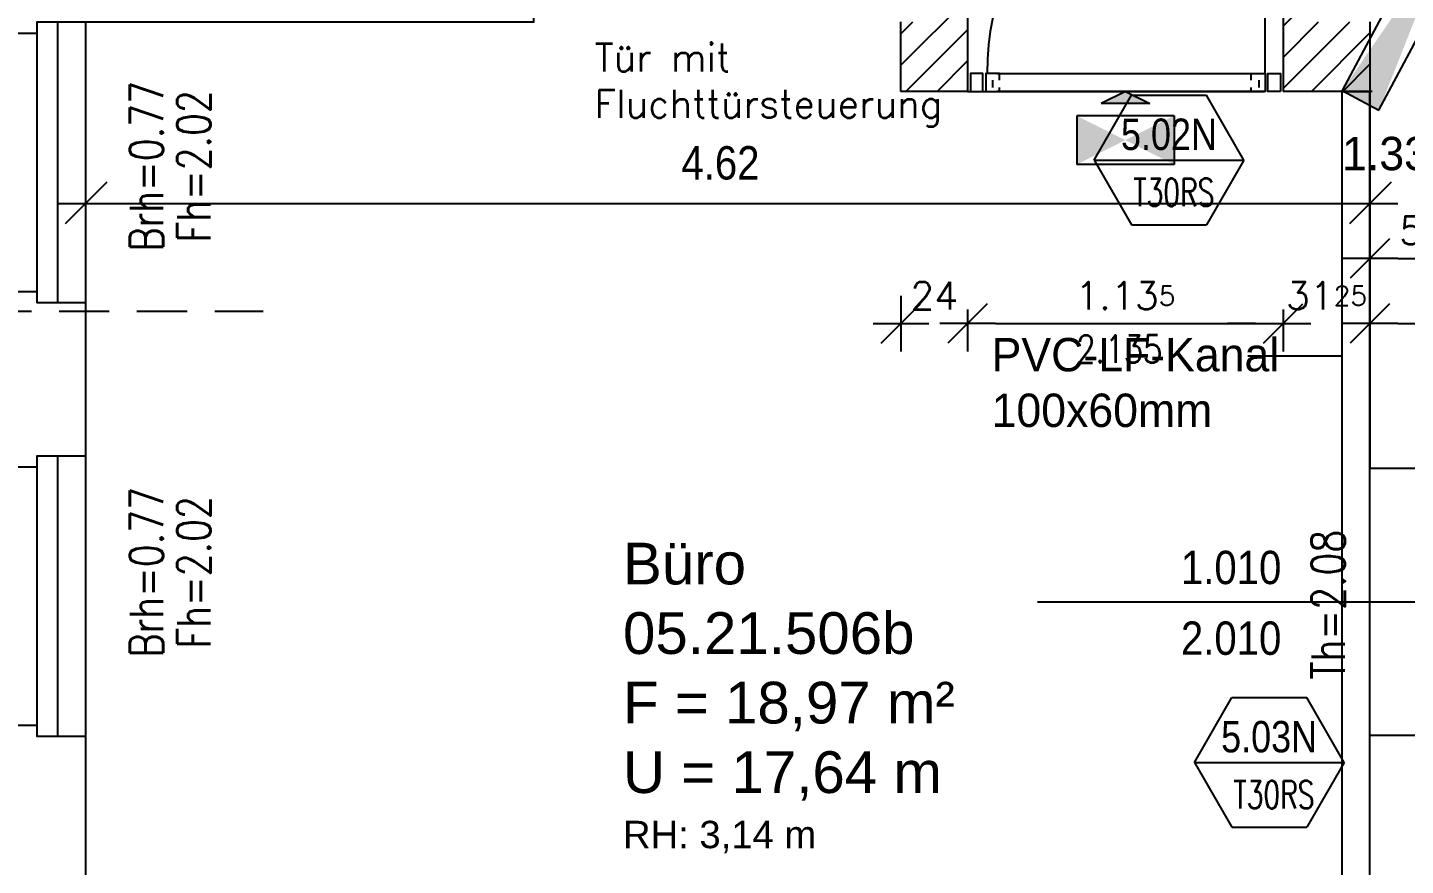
# Model space of a CAD drawing. Header units: metres. Extents: x 151.9 to 170.2, y -338.2 to -300.5.
# Drawn here: x 155.752 to 160.709, y -319.04 to -316.027 of the extents above; entities that cross this region are included whole.
import ezdxf
from ezdxf.enums import TextEntityAlignment as Align

# ---------------------------------------------------------------- set-up
doc = ezdxf.new("R2010")
doc.units = ezdxf.units.M
doc.header["$LTSCALE"] = 0.03
for name, pattern in [('AUSGEZOGEN', [0]), ('DOT', [0]), ('GESTRICHELT', [9, 6, -3]), ('STRICHLINIE', [19.05, 12.7, -6.35])]:
    doc.linetypes.add(name, pattern=pattern)
doc.layers.get('0').update_dxf_attribs({"linetype": 'CONTINUOUS'})
doc.layers.get('Defpoints').update_dxf_attribs({"linetype": 'CONTINUOUS'})
for name, color, linetype in [('A_ansicht', 9, 'CONTINUOUS'), ('A_bemaßung', 2, 'CONTINUOUS'), ('A_BRANDSCHUTZ', 10, 'CONTINUOUS'), ('A_fenster', 7, 'CONTINUOUS'), ('A_höhen', 3, 'CONTINUOUS'), ('A_NR_TÜR', 1, 'CONTINUOUS'), ('A_schraffur', 10, 'CONTINUOUS'), ('A_text', 5, 'CONTINUOUS'), ('A_Tuer_neu', 1, 'CONTINUOUS'), ('A_Tuernummern', 1, 'CONTINUOUS'), ('A_TXT-TUER', 1, 'CONTINUOUS'), ('A_türen', 9, 'CONTINUOUS'), ('A_verdeckt', 8, 'STRICHLINIE'), ('A_wände', 6, 'CONTINUOUS'), ('A_WÄNDE_NEU', 6, 'CONTINUOUS'), ('CKMA0002', 2, 'CONTINUOUS'), ('E__DURCHBR', 2, 'CONTINUOUS'), ('E__LEUCHTEN', 6, 'AUSGEZOGEN'), ('E__VERSYS', 2, 'AUSGEZOGEN')]:
    doc.layers.add(name, color=color, linetype=linetype)
doc.styles.add('arial-n', font='ARIALN.TTF')
doc.styles.add('BOLDSIMP_FNT', font='TXT', dxfattribs={"height": 1})
doc.styles.add('NORM', font='simplex.shx', dxfattribs={"width": 0.7, "bigfont": 'bigfont.shx'})
doc.styles.add('SIMPLEX', font='simplex.shx', dxfattribs={"height": 0.1})
doc.styles.get("Standard").update_dxf_attribs({"font": 'txt', "height": 1})
doc.dimstyles.get("Standard").update_dxf_attribs({"dimtxt": 0.18, "dimasz": 0.18, "dimexe": 0.18, "dimexo": 0.0625, "dimgap": 0.09, "dimtad": 0, "dimtih": 1, "dimtoh": 1, "dimzin": 0, "dimdsep": 46, "dimlunit": 3, "dimtxsty": 'Standard', "dimcen": 0.09, "dimadec": 0, "dimazin": 0, "dimtfac": 1, "dimtofl": 0, "dimtmove": 2, "dimatfit": 3, "dimfxl": 1, "dimtolj": 1, "dimtzin": 0, "dimarcsym": 0})

# ---------------------------------------------------------------- blocks, each defined once
blk = doc.blocks.new('SLASH1')
at = {"layer": 'A_bemaßung', "color": 2, "linetype": 'Continuous'}
for p, q in [((0, -0.14068), (0, 0.11466)), ((0.07663, 0.07663), (-0.07319, -0.07319))]:
    blk.add_line(p, q, dxfattribs=at)
blk = doc.blocks.new('DIMCROSS')
at = {"linetype": 'ByBlock'}
blk.add_line((-0.707107, -0.707107), (0.707107, 0.707107), dxfattribs=at)
at = {"color": 0, "linetype": 'ByBlock'}
blk.add_line((-1, 0), (1, 0), dxfattribs=at)
blk = doc.blocks.new('*D27')
at = {"layer": 'CKMA0002', "color": 1, "lineweight": -2}
for p, q in [((158.8937, -316.991), (158.8937, -317.191)), ((159.1337, -317.041), (159.1337, -317.191)), ((158.8937, -317.091), (158.8937, -317.091)), ((158.8937, -317.091), (158.8937, -317.091))]:
    blk.add_line(p, q, dxfattribs=at)
at = {"layer": 'Defpoints', "color": 0}
for p in [(158.8937, -316.0814), (159.1337, -316.1314), (159.1337, -317.091)]:
    blk.add_point(p, dxfattribs=at)
at = {"layer": 'CKMA0002', "color": 1, "lineweight": -2, "xscale": 0.1, "yscale": 0.1, "zscale": 0.1}
blk.add_blockref('DIMCROSS', (158.8937, -317.091), dxfattribs=at)
at = {"layer": 'CKMA0002', "color": 1, "lineweight": -2, "xscale": 0.1, "yscale": 0.1, "zscale": 0.1, "rotation": 180}
blk.add_blockref('DIMCROSS', (159.1337, -317.091), dxfattribs=at)
at = {"layer": 'CKMA0002', "color": 3, "insert": (159.0137, -316.991), "char_height": 0.1, "attachment_point": 5, "style": 'SIMPLEX'}
blk.add_mtext('\\A1;24{\\A1\\H0.7x\\S;}', dxfattribs=at)
blk = doc.blocks.new('*D28')
at = {"layer": 'CKMA0002', "color": 1, "lineweight": -2}
for p, q in [((160.2687, -317.041), (160.2687, -317.191)), ((159.2337, -317.091), (160.1687, -317.091))]:
    blk.add_line(p, q, dxfattribs=at)
at = {"layer": 'Defpoints', "color": 0}
for p in [(159.1337, -316.1314), (160.2687, -316.1339), (160.2687, -317.091)]:
    blk.add_point(p, dxfattribs=at)
at = {"layer": 'CKMA0002', "color": 1, "lineweight": -2, "xscale": 0.1, "yscale": 0.1, "zscale": 0.1, "rotation": 180}
blk.add_blockref('DIMCROSS', (159.1337, -317.091), dxfattribs=at)
at = {"layer": 'CKMA0002', "color": 1, "lineweight": -2, "xscale": 0.1, "yscale": 0.1, "zscale": 0.1}
blk.add_blockref('DIMCROSS', (160.2687, -317.091), dxfattribs=at)
at = {"layer": 'CKMA0002', "color": 3, "insert": (159.7012, -316.991), "char_height": 0.1, "attachment_point": 5, "style": 'SIMPLEX'}
blk.add_mtext('\\A1;1.13{\\A1\\H0.7x\\S5;}', dxfattribs=at)
blk = doc.blocks.new('*D29')
at = {"layer": 'CKMA0002', "color": 1, "lineweight": -2}
for p, q in [((160.5811, -317.041), (160.5811, -317.191)), ((160.1687, -317.091), (160.0687, -317.091)), ((160.6811, -317.091), (160.7811, -317.091))]:
    blk.add_line(p, q, dxfattribs=at)
at = {"layer": 'Defpoints', "color": 0}
for p in [(160.2687, -316.1339), (160.5811, -316.1339), (160.5811, -317.091)]:
    blk.add_point(p, dxfattribs=at)
at = {"layer": 'CKMA0002', "color": 1, "lineweight": -2, "xscale": 0.1, "yscale": 0.1, "zscale": 0.1}
blk.add_blockref('DIMCROSS', (160.2687, -317.091), dxfattribs=at)
at = {"layer": 'CKMA0002', "color": 1, "lineweight": -2, "xscale": 0.1, "yscale": 0.1, "zscale": 0.1, "rotation": 180}
blk.add_blockref('DIMCROSS', (160.5811, -317.091), dxfattribs=at)
at = {"layer": 'CKMA0002', "color": 3, "insert": (160.4249, -316.991), "char_height": 0.1, "attachment_point": 5, "style": 'SIMPLEX'}
blk.add_mtext('\\A1;31{\\A1\\H0.7x\\S25;}', dxfattribs=at)
blk = doc.blocks.new('*D30')
at = {"layer": 'CKMA0002', "color": 1, "lineweight": -2}
for p, q in [((161.0837, -316.7565), (161.0837, -316.9565)), ((160.6811, -316.8565), (160.9837, -316.8565))]:
    blk.add_line(p, q, dxfattribs=at)
at = {"layer": 'Defpoints', "color": 0}
for p in [(161.0837, -314.4929), (160.5811, -315.8994), (161.0837, -316.8565)]:
    blk.add_point(p, dxfattribs=at)
at = {"layer": 'CKMA0002', "color": 1, "lineweight": -2, "xscale": 0.1, "yscale": 0.1, "zscale": 0.1, "rotation": 180}
blk.add_blockref('DIMCROSS', (160.5811, -316.8565), dxfattribs=at)
at = {"layer": 'CKMA0002', "color": 1, "lineweight": -2, "xscale": 0.1, "yscale": 0.1, "zscale": 0.1}
blk.add_blockref('DIMCROSS', (161.0837, -316.8565), dxfattribs=at)
at = {"layer": 'CKMA0002', "color": 3, "insert": (160.8324, -316.7565), "char_height": 0.1, "attachment_point": 5, "style": 'SIMPLEX'}
blk.add_mtext('\\A1;50{\\A1\\H0.7x\\S25;}', dxfattribs=at)
blk = doc.blocks.new('*D31')
at = {"layer": 'CKMA0002', "color": 1, "lineweight": -2}
for p, q in [((155.0529, -316.0064), (154.9029, -316.0064)), ((155.1029, -316.2564), (154.9029, -316.2564)), ((155.0029, -316.2564), (155.0029, -316.2564)), ((155.0029, -316.2564), (155.0029, -316.2564))]:
    blk.add_line(p, q, dxfattribs=at)
at = {"layer": 'Defpoints', "color": 0}
for p in [(155.0029, -316.0064), (158.8, -316.0064), (158.85, -316.2564)]:
    blk.add_point(p, dxfattribs=at)
at = {"layer": 'CKMA0002', "color": 1, "lineweight": -2, "xscale": 0.1, "yscale": 0.1, "zscale": 0.1}
for p, rotation in [((155.0029, -316.0064), 270), ((155.0029, -316.2564), 90)]:
    blk.add_blockref('DIMCROSS', p, dxfattribs=dict(at, rotation=rotation))
at = {"layer": 'CKMA0002', "color": 3, "insert": (154.9029, -316.1314), "char_height": 0.1, "attachment_point": 5, "rotation": 90, "style": 'SIMPLEX'}
blk.add_mtext('\\A1;25{\\A1\\H0.7x\\S;}', dxfattribs=at)
blk = doc.blocks.new('*D32')
at = {"layer": 'CKMA0002', "color": 1, "lineweight": -2}
for p, q in [((155.0529, -315.5687), (154.9029, -315.5687)), ((155.0029, -315.9064), (155.0029, -315.6687))]:
    blk.add_line(p, q, dxfattribs=at)
at = {"layer": 'Defpoints', "color": 0}
for p in [(155.0029, -315.5687), (158.857, -315.5687), (158.8, -316.0064)]:
    blk.add_point(p, dxfattribs=at)
at = {"layer": 'CKMA0002', "color": 1, "lineweight": -2, "xscale": 0.1, "yscale": 0.1, "zscale": 0.1}
for p, rotation in [((155.0029, -315.5687), 90), ((155.0029, -316.0064), 270)]:
    blk.add_blockref('DIMCROSS', p, dxfattribs=dict(at, rotation=rotation))
at = {"layer": 'CKMA0002', "color": 3, "insert": (154.9029, -315.7876), "char_height": 0.1, "attachment_point": 5, "rotation": 90, "style": 'SIMPLEX'}
blk.add_mtext('\\A1;43{\\A1\\H0.7x\\S75;}', dxfattribs=at)
blk = doc.blocks.new('Tür-Nr')
at = {"layer": 'A_NR_TÜR'}
for p, q in [((-0.0573, -108.8652), (0.0772, -108.6321)), ((0.0772, -108.6321), (0.3468, -108.6321)), ((0.4812, -108.8652), (0.3468, -108.6321)), ((-0.0573, -108.8652), (0.4812, -108.8652)), ((-0.0573, -108.8652), (0.0772, -109.0983)), ((0.4812, -108.8652), (0.3468, -109.0983)), ((0.0772, -109.0983), (0.3468, -109.0983))]:
    blk.add_line(p, q, dxfattribs=at)
at = {"layer": 'A_TXT-TUER', "style": 'arial-n', "flags": 4}
blk.add_attdef('TÜR-NR.', text='', height=0.1129, dxfattribs=at).set_placement((0.2114, -108.7723), align=Align.MIDDLE_CENTER)
at = {"layer": 'A_TXT-TUER', "style": 'NORM', "width": 0.7}
for tag, flags, p in [('BRANDSCHUTZ', 4, (0.2287, -108.9809)), ('DIN', 5, (0.214, -109.1983)), ('ABMESSUNG', 5, (0.214, -109.3327)), ('MATERIAL', 5, (0.214, -109.4671)), ('WANDART', 5, (0.214, -109.6015)), ('ZARGE', 5, (0.214, -109.7359)), ('SCHLOSS', 5, (0.214, -109.8703)), ('BESCHLÄGE', 5, (0.214, -110.0047)), ('SONSTIGES', 5, (0.214, -110.1391))]:
    blk.add_attdef(tag, text='', height=0.0784, dxfattribs=dict(at, flags=flags)).set_placement(p, align=Align.MIDDLE_CENTER)
blk = doc.blocks.new('PU1')
at = {"color": 3}
for p, q in [((-118.6, -55.3), (-118.6, 69.7)), ((-118.6, 69.7), (131.4, 69.7)), ((131.4, -55.3), (131.4, 69.7)), ((-118.6, -55.3), (131.4, -55.3)), ((-56.1, -86.6), (68.9, -86.6)), ((6.4, -117.8), (-56.1, -86.6)), ((6.4, -117.8), (68.9, -86.6))]:
    blk.add_line(p, q, dxfattribs=at)
for points in [[(-118.6, 69.7), (-118.6, -55.3), (131.4, -55.3), (131.4, 69.7)], [(68.9, -86.6), (-56.1, -86.6), (6.4, -117.8)]]:
    blk.add_solid(points, dxfattribs=at)
blk = doc.blocks.new('A$C011152BE')
at = {"layer": 'E__LEUCHTEN', "xscale": 0.001400000001012813, "yscale": 0.001400000000103319, "zscale": 0.0014, "rotation": 180}
blk.add_blockref('PU1', (4.179, 20.1849), dxfattribs=at)
blk = doc.blocks.new('Wanddurchbruch')
for p, q in [((0, 1), (0, 0)), ((1, 1), (0, 1)), ((1, 0), (1, 1)), ((0, 0), (1, 0))]:
    blk.add_line(p, q)
blk.add_solid([(1, 0), (1, 1), (0, 1), (0, 0)])
blk = doc.blocks.new('A$C73D606B5')
at = {"layer": 'E__DURCHBR'}
ref = blk.add_blockref('Wanddurchbruch', (5.0821, 20.2827), dxfattribs=dict(at, xscale=1.333332035726516, yscale=0.1501499999999965, zscale=1.1011, rotation=61.953344074811))
ref.add_attrib('EC_DIM', '1.332x0.150x0.150', (4.9496, 20.0667), dxfattribs={"height": 0.12})
ref = blk.add_blockref('Wanddurchbruch', (7.9811, 16.1604), dxfattribs=dict(at, xscale=0.2362360063299321, yscale=0.1501499999999965, zscale=1.1011, rotation=90.00000153523284))
ref.add_attrib('EC_DIM', '0.236x0.150x0.150', (8.0205, 16.1997), dxfattribs={"height": 0.12})
ref = blk.add_blockref('Wanddurchbruch', (5.0573, 15.3458), dxfattribs=dict(at, xscale=0.268268007188226, yscale=0.1501499999999965, zscale=1.1011))
ref.add_attrib('EC_DIM', '0.268x0.150x0.150', (5.0573, 15.1298), dxfattribs={"height": 0.12})
ref = blk.add_blockref('Wanddurchbruch', (7.6564, 15.3479), dxfattribs=dict(at, xscale=0.1681680045060432, yscale=0.1501499999999965, zscale=1.1011))
ref.add_attrib('EC_DIM', '0.168x0.150x0.150', (7.6564, 15.1319), dxfattribs={"height": 0.12})
blk = doc.blocks.new('A$C1F4F1FCE')
at = {"layer": 'E__VERSYS', "color": 3}
for p, q in [((4.9499, -17.5101), (4.9499, -13.5601)), ((4.9499, -13.5601), (5.05, -13.5601)), ((5.05, -17.5101), (5.05, -13.5601))]:
    blk.add_line(p, q, dxfattribs=at)
at = {"layer": 'E__VERSYS', "color": 7, "linetype": 'Continuous', "ltscale": 5}
blk.add_line((4.9499, -14.512), (4.6111, -14.512), dxfattribs=at)
at = {"layer": 'E__VERSYS', "color": 7, "insert": (3.6889, -14.7684), "char_height": 0.12, "attachment_point": 7}
blk.add_mtext('PVC-LF-Kanal \\P100x60mm', dxfattribs=at)

msp = doc.modelspace()

# ---------------------------------------------------------------- hatches: boundary and pattern name
at = {"layer": 'A_schraffur'}
h = msp.add_hatch(dxfattribs=at)
h.set_pattern_fill('ANSI31', color=256, scale=0.025, style=0)
h.paths.add_polyline_path([(160.77113, -315.08632), (160.39528, -315.08632, 0.0288816), (160.67997, -315.26132), (160.77113, -315.26132)])
h.paths.add_polyline_path([(160.39528, -315.08632), (160.29574, -315.08632), (160.41223, -315.38924, 0.0089093), (160.50867, -315.44593), (160.50867, -315.26132), (160.67997, -315.26132, -0.0288816)])
h.paths.add_polyline_path([(160.29574, -315.08632), (160.26867, -315.08632), (160.26867, -315.29589, 0.0136391), (160.41223, -315.38924)])
h.paths.add_polyline_path([(160.50867, -315.44593, -0.0089093), (160.41223, -315.38924), (160.50058, -315.619, 0.0006947), (160.50867, -315.6233)])
h.paths.add_polyline_path([(160.41223, -315.38924, -0.0136391), (160.26867, -315.29589), (160.26867, -315.48288, 0.0204116), (160.50058, -315.619)])
h.paths.add_polyline_path([(160.26867, -315.48288), (160.26867, -315.69637), (160.39367, -315.69637), (160.50867, -315.69637), (160.50867, -315.64002), (160.50058, -315.619, -0.0204116)])
h.paths.add_polyline_path([(160.38367, -315.69637), (160.26867, -315.69637), (160.26867, -316.0064), (160.38367, -316.0064)])
h.paths.add_polyline_path([(160.58114, -316.0064), (160.39367, -316.0064), (160.26867, -316.0064), (160.26867, -316.2564), (160.58114, -316.2564)])
h = msp.add_hatch(dxfattribs=at)
h.set_pattern_fill('ANSI31', color=256, scale=0.025, style=0)
h.paths.add_polyline_path([(157.57645, -315.68374, -0.0307464), (157.59247, -315.56874), (155.96117, -315.56874), (155.96117, -315.68374)])
h.paths.add_polyline_path([(157.59247, -315.56874, 0.0307464), (157.57645, -315.68374), (158.51865, -315.68374), (158.51865, -315.56874)])
h.paths.add_polyline_path([(158.76617, -315.68374), (158.76617, -315.56874), (158.51865, -315.56874), (158.51865, -315.68374)])
h.paths.add_polyline_path([(159.01867, -315.68374), (159.01867, -315.69637), (159.13367, -315.69637), (159.13367, -315.56874), (158.76617, -315.56874), (158.76617, -315.68374)])
h.paths.add_polyline_path([(159.01867, -316.0064), (159.13367, -316.0064), (159.13367, -315.69637), (159.01867, -315.69637)])
h.paths.add_polyline_path([(159.13367, -316.0064), (159.00867, -316.0064), (158.89367, -316.0064), (158.89367, -316.2564), (159.13367, -316.2564)])
h.paths.add_polyline_path([(157.86741, -315.60646), (158.39369, -315.60646), (158.39369, -315.42646), (157.86741, -315.42646)], flags=9)

# ---------------------------------------------------------------- linework, layer by layer
at = {"layer": 'A_ansicht', "linetype": 'Continuous'}
for p, q in [((155.96117, -317.01639), (155.96117, -316.0064)), ((155.96117, -318.57638), (155.96117, -317.56639))]:
    msp.add_line(p, q, dxfattribs=at)
at = {"layer": 'A_bemaßung', "linetype": 'Continuous'}
msp.add_line((155.86117, -316.65902), (160.68114, -316.65902), dxfattribs=at)
at = {"layer": 'A_bemaßung'}
msp.add_line((159.38462, -318.0913), (160.94386, -318.0913), dxfattribs=at)
at = {"layer": 'A_fenster', "linetype": 'Continuous'}
for p, q in [((155.86117, -317.01639), (155.86117, -316.0064)), ((155.78618, -316.97639), (155.78618, -316.0464)), ((155.86117, -318.57638), (155.86117, -317.56639)), ((155.78618, -318.53638), (155.78618, -317.60639))]:
    msp.add_line(p, q, dxfattribs=at)
at = {"layer": 'A_text', "color": 5, "linetype": 'GESTRICHELT'}
msp.add_line((152.50579, -317.04608), (156.59921, -317.04608), dxfattribs=at)
at = {"layer": 'A_Tuer_neu'}
for p, q in [((159.22367, -316.21576), (159.22367, -316.24176)), ((159.23867, -316.1914), (160.16367, -316.1914)), ((160.18152, -316.21575), (160.18152, -316.24175)), ((160.16367, -316.2564), (159.23867, -316.2564))]:
    msp.add_line(p, q, dxfattribs=at)
for points in [[(159.14367, -316.2564), (159.18867, -316.2564), (159.18867, -316.1914), (159.14367, -316.1914), (159.14367, -316.2304), (159.14367, -316.2304)], [(160.25867, -316.2564), (160.21367, -316.2564), (160.21367, -316.1914), (160.25867, -316.1914), (160.25867, -316.2304), (160.25867, -316.2304)]]:
    msp.add_lwpolyline(points, close=True, dxfattribs=at)
for points in [[(159.24867, -316.21576), (159.24867, -316.1914), (159.19867, -316.1914), (159.19867, -316.2304), (159.19867, -316.2304), (159.19867, -316.2564), (159.24867, -316.2564), (159.24867, -316.24176)], [(160.15367, -316.21575), (160.15367, -316.1914), (160.20367, -316.1914), (160.20367, -316.2564), (160.15367, -316.2564), (160.15367, -316.24175)]]:
    msp.add_lwpolyline(points, dxfattribs=at)
at = {"layer": 'A_türen', "color": 10, "linetype": 'Continuous'}
for p, q in [((160.20382, -316.1914), (160.20382, -315.1914)), ((159.18195, -316.2564), (160.18195, -316.2564)), ((159.19628, -316.2564), (160.19628, -316.2564)), ((159.20117, -316.2564), (160.20117, -316.2564))]:
    msp.add_line(p, q, dxfattribs=at)
msp.add_arc((160.20382, -316.1914), 1, 90, 180, dxfattribs=at)
at = {"layer": 'A_verdeckt', "linetype": 'STRICHLINIE'}
msp.add_line((159.13367, -316.2564), (160.26867, -316.2564), dxfattribs=at)
at = {"layer": 'A_verdeckt'}
msp.add_line((160.58114, -318.57138), (160.58114, -317.61139), dxfattribs=at)
at = {"layer": 'A_wände', "linetype": 'Continuous'}
for p, q in [((160.58114, -316.0064), (160.58114, -317.61131)), ((160.58114, -317.61131), (160.80113, -317.61131)), ((160.58114, -320.20636), (160.58114, -318.5713)), ((160.58114, -318.5713), (160.80113, -318.5713))]:
    msp.add_line(p, q, dxfattribs=at)
for points in [[(155.96117, -316.0064), (157.57366, -316.0064), (157.57366, -315.75637), (157.44617, -315.75637), (157.41617, -315.69639), (155.96117, -315.69639), (155.96117, -315.4464), (155.78618, -315.4464), (155.78618, -315.4064), (155.53117, -315.4064), (155.53117, -316.0464), (155.78618, -316.0464), (155.78618, -316.0064), (155.96117, -316.0064)], [(155.53117, -317.60639), (155.78618, -317.60639), (155.78618, -317.56639), (155.96117, -317.56639), (155.96117, -317.01639), (155.78618, -317.01639), (155.78618, -316.97639), (155.53117, -316.97639), (155.53117, -317.60639)], [(155.53117, -319.16637), (155.78618, -319.16637), (155.78618, -319.12637), (155.96117, -319.12637), (155.96117, -318.57638), (155.78618, -318.57638), (155.78618, -318.53638), (155.53117, -318.53638), (155.53117, -319.16637)]]:
    msp.add_lwpolyline(points, dxfattribs=at)
at = {"layer": 'A_WÄNDE_NEU'}
for p, q in [((160.26867, -315.08632), (160.26867, -316.2564)), ((159.13367, -315.56874), (159.13367, -316.2564)), ((160.58866, -316.2564), (160.26867, -316.2564))]:
    msp.add_line(p, q, dxfattribs=at)
at = {"layer": 'A_WÄNDE_NEU', "linetype": 'Continuous'}
for p, q in [((158.89367, -316.2564), (158.89367, -316.0064)), ((159.13367, -316.2564), (158.89367, -316.2564))]:
    msp.add_line(p, q, dxfattribs=at)

# ---------------------------------------------------------------- block references
at = {"layer": 'A_bemaßung', "color": 7}
for p in [(155.96117, -316.65902), (160.58114, -316.65902)]:
    msp.add_blockref('SLASH1', p, dxfattribs=at)
at = {"layer": 'A_Tuernummern'}
ref = msp.add_blockref('Tür-Nr', (159.64655, -207.63804), dxfattribs=at)
ref.add_attrib('TÜR-NR.', '5.02N', dxfattribs={"layer": 'A_TXT-TUER', "height": 0.112896, "style": 'arial-n'}).set_placement((159.8579, -316.41038), align=Align.MIDDLE_CENTER)
ref.add_attrib('BRANDSCHUTZ', 'T30RS', dxfattribs={"layer": 'A_TXT-TUER', "height": 0.1, "style": 'NORM', "width": 0.7}).set_placement((159.87521, -316.61897), align=Align.MIDDLE_CENTER)
ref = msp.add_blockref('Tür-Nr', (160.00683, -209.80431), dxfattribs=at)
ref.add_attrib('TÜR-NR.', '5.03N', dxfattribs={"layer": 'A_TXT-TUER', "height": 0.112896, "style": 'arial-n'}).set_placement((160.21819, -318.57665), align=Align.MIDDLE_CENTER)
ref.add_attrib('BRANDSCHUTZ', 'T30RS', dxfattribs={"layer": 'A_TXT-TUER', "height": 0.1, "style": 'NORM', "width": 0.7}).set_placement((160.2355, -318.78523), align=Align.MIDDLE_CENTER)
at = {"layer": 'CKMA0002'}
for name, p in [('A$C1F4F1FCE', (155.53117, -302.69625)), ('A$C011152BE', (155.53117, -336.60624)), ('A$C73D606B5', (155.53117, -336.60624))]:
    msp.add_blockref(name, p, dxfattribs=at)

# ---------------------------------------------------------------- texts
at = {"layer": 'A_bemaßung', "color": 7, "linetype": 'Continuous', "style": 'BOLDSIMP_FNT', "width": 0.9}
msp.add_text('4.62', height=0.12, dxfattribs=at).set_placement((158.10401, -316.60901), align=Align.BOTTOM_LEFT)
at = {"layer": 'A_bemaßung', "color": 7, "linetype": 'DOT', "style": 'BOLDSIMP_FNT', "width": 0.9}
for s, p in [('1.010', (159.90096, -318.06417)), ('2.010', (159.90096, -318.31836))]:
    msp.add_text(s, height=0.12, dxfattribs=at).set_placement(p, align=Align.BOTTOM_LEFT)
at = {"layer": 'A_BRANDSCHUTZ', "linetype": 'Continuous', "insert": (157.79152, -316.08394), "char_height": 0.1, "width": 1.6497, "attachment_point": 1, "style": 'SIMPLEX'}
msp.add_mtext('Tür mit Fluchttürsteuerung', dxfattribs=at)
at = {"layer": 'A_höhen', "linetype": 'Continuous', "style": 'SIMPLEX', "width": 0.8}
for s, p in [('Brh=0.77', (156.17968, -316.52552)), ('Fh=2.02', (156.34969, -316.52552)), ('Brh=0.77', (156.17968, -317.98551)), ('Fh=2.02', (156.34969, -317.98551)), ('Th=2.08', (160.43076, -318.10216))]:
    msp.add_text(s, height=0.12, rotation=90, dxfattribs=at).set_placement(p, align=Align.MIDDLE_CENTER)
at = {"layer": 'A_text', "linetype": 'Continuous', "insert": (157.89404, -317.87915), "char_height": 0.15, "width": 6.6459, "attachment_point": 1}
msp.add_mtext('{\\fArial|b0|i0|c0|p34;Büro\\P05.21.506b\\PF = 18,97 m²\\PU = 17,64 m\\P\\H0.656x;RH: 3,14 m}', dxfattribs=at)
at = {"layer": 'CKMA0002', "color": 3, "style": 'SIMPLEX', "width": 0.8}
msp.add_text('2.135', height=0.1, dxfattribs=at).set_placement((159.67937, -317.1828), align=Align.MIDDLE_CENTER)

# ---------------------------------------------------------------- dimensions: what is measured, and where the dimension line sits
at = {"layer": 'CKMA0002'}
for base, p1, p2, text, override, picture, middle in [((161.08367, -316.85646), (160.58114, -315.89943), (161.08367, -314.49288), '50{\\A1\\H0.7x\\S25;}', {"dimtxt": 0.1, "dimasz": 0.1, "dimexe": 0.1, "dimexo": 2.263585, "dimgap": 0.05, "dimtad": 1, "dimdec": 4, "dimrnd": 0.0025, "dimlunit": 2, "dimtxsty": 'SIMPLEX', "dimblk": 'DIMCROSS', "dimblk1": 'DIMCROSS', "dimblk2": 'DIMCROSS', "dimdle": 0.05, "dimse1": 1, "dimclrd": 1, "dimclre": 1, "dimclrt": 3, "dimtdec": 4, "dimtix": 1, "dimtmove": 0, "dimtvp": 1}, '*D30', (160.8324, -316.75646)), ((159.13367, -317.09095), (158.89367, -316.0814), (159.13367, -316.1314), '24{\\A1\\H0.7x\\S;}', {"dimtxt": 0.1, "dimasz": 0.1, "dimexe": 0.1, "dimexo": 0.909553, "dimgap": 0.05, "dimtad": 1, "dimdec": 4, "dimrnd": 0.0025, "dimlunit": 2, "dimtxsty": 'SIMPLEX', "dimblk": 'DIMCROSS', "dimblk1": 'DIMCROSS', "dimblk2": 'DIMCROSS', "dimdle": 0.05, "dimclrd": 1, "dimclre": 1, "dimclrt": 3, "dimtdec": 4, "dimtix": 1, "dimtmove": 0, "dimtvp": 1}, '*D27', (159.01367, -316.99095)), ((160.26867, -317.09095), (159.13367, -316.1314), (160.26867, -316.13392), '1.13{\\A1\\H0.7x\\S5;}', {"dimtxt": 0.1, "dimasz": 0.1, "dimexe": 0.1, "dimexo": 0.907031, "dimgap": 0.05, "dimtad": 1, "dimdec": 4, "dimrnd": 0.0025, "dimlunit": 2, "dimtxsty": 'SIMPLEX', "dimblk": 'DIMCROSS', "dimblk1": 'DIMCROSS', "dimblk2": 'DIMCROSS', "dimdle": 0.05, "dimse1": 1, "dimclrd": 1, "dimclre": 1, "dimclrt": 3, "dimtdec": 4, "dimtix": 1, "dimtmove": 0, "dimtvp": 1}, '*D28', (159.70117, -316.99095)), ((160.58114, -317.09095), (160.26867, -316.13392), (160.58114, -316.13392), '31{\\A1\\H0.7x\\S25;}', {"dimtxt": 0.1, "dimasz": 0.1, "dimexe": 0.1, "dimexo": 0.907031, "dimgap": 0.05, "dimtad": 1, "dimdec": 4, "dimrnd": 0.0025, "dimlunit": 2, "dimtxsty": 'SIMPLEX', "dimblk": 'DIMCROSS', "dimblk1": 'DIMCROSS', "dimblk2": 'DIMCROSS', "dimdle": 0.05, "dimse1": 1, "dimclrd": 1, "dimclre": 1, "dimclrt": 3, "dimtdec": 4, "dimtix": 1, "dimtmove": 0, "dimtvp": 1}, '*D29', (160.4249, -316.99095))]:
    dim = msp.add_linear_dim(base=base, p1=p1, p2=p2, text=text, dimstyle='Standard', override=override, dxfattribs=at)
    dim.commit()
    dim.dimension.update_dxf_attribs({"geometry": picture, "text_midpoint": middle})
for base, p1, p2, text, override, picture, middle in [((155.00287, -315.56874), (158.80001, -316.0064), (158.85704, -315.56874), '43{\\A1\\H0.7x\\S75;}', {"dimtxt": 0.1, "dimasz": 0.1, "dimexe": 0.1, "dimexo": 3.804162, "dimgap": 0.05, "dimtad": 1, "dimtih": 0, "dimtoh": 0, "dimdec": 4, "dimrnd": 0.0025, "dimlunit": 2, "dimtxsty": 'SIMPLEX', "dimblk": 'DIMCROSS', "dimdle": 0.05, "dimse1": 1, "dimclrd": 1, "dimclre": 1, "dimclrt": 3, "dimtdec": 4, "dimtix": 1, "dimtmove": 0, "dimtvp": 1}, '*D32', (154.90287, -315.78757)), ((155.00287, -316.0064), (158.85001, -316.2564), (158.80001, -316.0064), '25{\\A1\\H0.7x\\S;}', {"dimtxt": 0.1, "dimasz": 0.1, "dimexe": 0.1, "dimexo": 3.747138, "dimgap": 0.05, "dimtad": 1, "dimtih": 0, "dimtoh": 0, "dimdec": 4, "dimrnd": 0.0025, "dimlunit": 2, "dimtxsty": 'SIMPLEX', "dimblk": 'DIMCROSS', "dimdle": 0.05, "dimclrd": 1, "dimclre": 1, "dimclrt": 3, "dimtdec": 4, "dimtix": 1, "dimtmove": 0, "dimtvp": 1}, '*D31', (154.90287, -316.1314))]:
    dim = msp.add_linear_dim(base=base, p1=p1, p2=p2, angle=90, text=text, dimstyle='Standard', override=override, dxfattribs=at)
    dim.commit()
    dim.dimension.update_dxf_attribs({"geometry": picture, "text_midpoint": middle})

doc.saveas('drawing.dxf')
